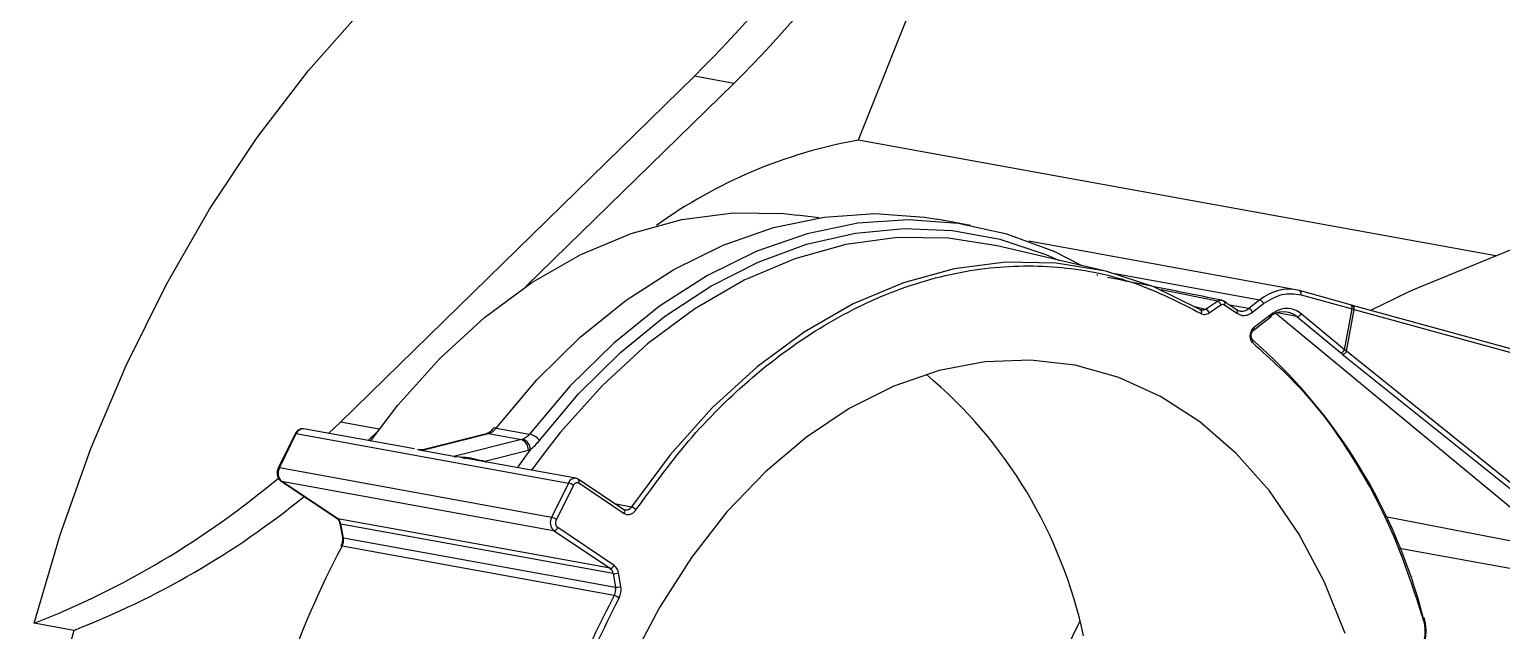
# Model space of a CAD drawing. Header units: inches. Extents: x 0 to 34.2, y 0 to 22.
# Drawn here: x 7.1742 to 7.3278, y 11.2388 to 11.3015 of the extents above; entities that cross this region are included whole.
import ezdxf

# ---------------------------------------------------------------- set-up
doc = ezdxf.new("R2010")
doc.units = ezdxf.units.IN
doc.header["$MEASUREMENT"] = 0

msp = doc.modelspace()

# ---------------------------------------------------------------- linework, layer by layer
at = {"color": 7, "linetype": 'Continuous', "lineweight": 25}
for p, q in [((7.273800823912966, 11.32288447154818), (7.260656839130104, 11.28993262782338)), ((7.382530979691222, 11.30060961724959), (7.319057564008529, 11.2745280925522)), ((7.206651098045054, 11.26054488489631), (7.243578066680375, 11.29659306537421)), ((7.24769612483085, 11.29584536925194), (7.226003296455347, 11.27466878689877)), ((7.24769612483085, 11.29584536925194), (7.243578066680375, 11.29659306537421)), ((7.3271609205774, 11.2778577998353), (7.260656839130104, 11.28993262782338)), ((7.256564295806897, 11.28182386853985), (7.254304748811446, 11.28211923844395)), ((7.272364997133194, 11.28104341130313), (7.26887102936706, 11.28167779431918)), ((7.306297382296868, 11.27432950978702), (7.278444147092679, 11.27938668848468)), ((7.286156731503438, 11.27633602627549), (7.275132342380106, 11.27890840112866)), ((7.285537257074012, 11.27593225851982), (7.285652046045777, 11.27584824124181)), ((7.287409376782578, 11.27601951564057), (7.302550536302295, 11.27327040772485)), ((7.298115621449805, 11.27314785422793), (7.292264062232442, 11.27431483067176)), ((7.296881143520651, 11.27231404064782), (7.298115621449805, 11.27314785422793)), ((7.298804869516824, 11.27314053008741), (7.298550515541487, 11.27324842002439)), ((7.302550536302295, 11.27327040772485), (7.301388589126714, 11.27236980499581)), ((7.301779619379476, 11.27198269987122), (7.302941566555057, 11.27288330260017)), ((7.30665707619497, 11.27424694148559), (7.306674630000619, 11.27424291378257)), ((7.311993252242861, 11.27276189065185), (7.306674630000619, 11.27424291378257)), ((7.30684277945334, 11.27381100967293), (7.312161401695393, 11.27232998654222)), ((7.295749590185043, 11.27258248124407), (7.296881153587058, 11.27231404729945)), ((7.296428578560955, 11.27221788284566), (7.296349321311973, 11.27224659342457)), ((7.297245963230202, 11.2719168820817), (7.298480441156793, 11.27275069565979)), ((7.298852101239313, 11.27276579595963), (7.300152382151095, 11.27187983211394)), ((7.301388589126714, 11.27236980499581), (7.299386766587336, 11.27273326633983)), ((7.300152382151095, 11.27187983211394), (7.300655565580941, 11.27166496925249)), ((7.301862457824138, 11.27009021118562), (7.303682026780824, 11.27150052380774)), ((7.303713606234132, 11.27176413867406), (7.301894037277446, 11.27035382605203)), ((7.334106416829887, 11.24713310694599), (7.304213982235942, 11.27186320552958)), ((7.306406108650498, 11.27154191300913), (7.304350985672603, 11.27191505185883)), ((7.306406108650498, 11.27154191300913), (7.310946564464776, 11.26778558063164)), ((7.311389663290419, 11.26807951160433), (7.306849207475969, 11.27183584398172)), ((7.311389663290419, 11.26807951160433), (7.312161401695393, 11.27232998654222)), ((7.311580714978654, 11.26791721995355), (7.312371197556474, 11.27227093147551)), ((7.312196168329135, 11.27270492525542), (7.311975698437227, 11.27276591835487)), ((7.312212464778707, 11.27270124544828), (7.311993257065814, 11.27276188930874)), ((7.312161401695393, 11.27232998654222), (7.312371197556474, 11.27227093147551)), ((7.35709802138572, 11.2603619303481), (7.31221246035815, 11.27270124666359)), ((7.312371197556474, 11.27227093147551), (7.357256758584044, 11.2599316151601)), ((7.310946564464776, 11.26778558063164), (7.311148290184011, 11.26762135094812)), ((7.311148290184011, 11.26762135094812), (7.337474973939591, 11.24652149414294)), ((7.311580714978654, 11.26791721995355), (7.311389663290419, 11.26807951160433)), ((7.337907398734047, 11.24681736314837), (7.311580714978654, 11.26791721995355)), ((7.205419923830603, 11.25936101038123), (7.206651098045054, 11.26054488489631)), ((7.210706280765894, 11.2598086047651), (7.206651098045054, 11.26054488489631)), ((7.201926762817412, 11.25932154526635), (7.200171507174589, 11.25574175491873)), ((7.200296292472031, 11.25575851600204), (7.202051548114668, 11.25933830634967)), ((7.202051548114668, 11.25933830634967), (7.230438695632896, 11.25418418774684)), ((7.214370331867375, 11.25773592760262), (7.202806937059129, 11.25983543789183)), ((7.210511200256433, 11.2595461677094), (7.209537981981265, 11.25861331425895)), ((7.21506313803471, 11.25756141847219), (7.222094435846814, 11.25933244084104)), ((7.221896659623962, 11.25932686097258), (7.215261013499357, 11.25765549417344)), ((7.222001236321578, 11.25937950205634), (7.221898584893624, 11.25933284763201)), ((7.222094435846814, 11.25933244084104), (7.225526150972254, 11.25870936073906)), ((7.222887081770854, 11.25992047991508), (7.226381049536989, 11.25928609689894)), ((7.214863020892674, 11.2576464724116), (7.214693091035717, 11.257632519713)), ((7.21506313803471, 11.25756141847219), (7.214863020892674, 11.2576464724116)), ((7.215272547163966, 11.2576110313672), (7.21506313803471, 11.25756141847219)), ((7.218494853160322, 11.25693833837031), (7.21506313803471, 11.25756141847219)), ((7.225526150972254, 11.25870936073906), (7.218494853160322, 11.25693833837031)), ((7.221713305583507, 11.25647328680543), (7.226256886075672, 11.25761771033886)), ((7.219138064729063, 11.25687027314927), (7.218494853160322, 11.25693833837031)), ((7.218494853160322, 11.25693833837031), (7.21971698694655, 11.25689807353112)), ((7.219701024902978, 11.25672325311305), (7.219138064729063, 11.25687027314927)), ((7.231194084577341, 11.25468131928892), (7.219630689772925, 11.2567808295774)), ((7.221687759125744, 11.25640733733365), (7.221713305583507, 11.25647328680543)), ((7.221713305583507, 11.25647328680543), (7.221858261648511, 11.25637638000605)), ((7.227799762477226, 11.25716919213318), (7.226594714546076, 11.2555164049073)), ((7.228683439990072, 11.25060439739922), (7.200296292472031, 11.25575851600204)), ((7.20042994151344, 11.25441338489841), (7.206313815931124, 11.25047986588528)), ((7.200500887980755, 11.25438507062354), (7.228888035498968, 11.24923095202063)), ((7.206384762398439, 11.25045155161032), (7.200500887980755, 11.25438507062354)), ((7.236207186623377, 11.25139995345587), (7.231461578195675, 11.25457251283665)), ((7.230438695632896, 11.25418418774684), (7.228683439990072, 11.25060439739922)), ((7.229189283521139, 11.25036318978833), (7.230944539163776, 11.25394298013587)), ((7.231515700821254, 11.25419296375474), (7.236261310189499, 11.2510204037451)), ((7.235232497669405, 11.25205155769825), (7.23701626978029, 11.2517004145378)), ((7.236338960337047, 11.2513467082447), (7.236214652764874, 11.25139468196391)), ((7.234771909916479, 11.24529743300749), (7.206384762398439, 11.25045155161032)), ((7.206594857778217, 11.24996788572378), (7.206852705024414, 11.24854747673988)), ((7.235093940972309, 11.24474682816824), (7.206706793453893, 11.24990094677115)), ((7.20696464070009, 11.24848053778725), (7.206706793453893, 11.24990094677115)), ((7.315660368268246, 11.25070297120805), (7.334106416829887, 11.24713310694599)), ((7.20696464070009, 11.24848053778725), (7.235351788218131, 11.24332641918433)), ((7.228888035498968, 11.24923095202063), (7.234771909916479, 11.24529743300749)), ((7.23519591524406, 11.24560560354801), (7.229312040826376, 11.24953912256114)), ((7.23521193643, 11.24246005113788), (7.206824788911772, 11.2476141697407)), ((7.317097317987497, 11.24741350036703), (7.334921966279984, 11.24417716422953)), ((7.235093940972309, 11.24474682816824), (7.235351788218131, 11.24332641918433)), ((7.235904605967987, 11.24341434778922), (7.235646758721789, 11.24483475677303)), ((7.178835938751404, 11.23883104384592), (7.174717880600742, 11.2395787399682))]:
    msp.add_line(p, q, dxfattribs=at)
at = {"color": 7, "linetype": 'Continuous', "lineweight": 25, "flags": 128}
for points in [[(7.174717880600742, 11.2395787399682), (7.177411477806307, 11.24879216249059), (7.180608487804503, 11.25776879752183), (7.184288561330427, 11.26645150794717), (7.18842827437419, 11.27478502750933), (7.193001277279117, 11.28271631258328), (7.197978462456828, 11.29019487980375), (7.20332814966202, 11.29717312739673), (7.209016287639698, 11.30360663816885), (7.215006670863743, 11.30945446222741), (7.221261169989204, 11.31467937762963), (7.227739974549396, 11.31924812730442), (7.234401846351523, 11.32313163073623), (7.241204381964409, 11.32630516906548), (7.24810428261743, 11.32874854242634), (7.255057629802767, 11.33044619852072), (7.262020164820661, 11.33138733161005), (7.268947570490027, 11.33156595129498)], [(7.209797992348663, 11.25856610542018), (7.212641839860163, 11.26228927026193), (7.217019342996598, 11.2671707787078), (7.221693528500075, 11.27144796193539), (7.226612138519131, 11.2750730006174), (7.231720182512352, 11.27800536646639), (7.23696055204768, 11.28021227534504), (7.242274659280699, 11.2816690537962), (7.247603091972, 11.28235941489396), (7.2528862777226, 11.28227564033369), (7.254304748728988, 11.28211923845476)], [(7.222887081770854, 11.25992047991508), (7.227124916072994, 11.26493908390521), (7.231661853439123, 11.26939769819458), (7.236450917716593, 11.27325015759974), (7.241442522191656, 11.27645657315874), (7.246584983017536, 11.27898374514805), (7.251825054357848, 11.28080550683707), (7.257108479701821, 11.28190299542285), (7.262380553644214, 11.28226484733852), (7.267586688314548, 11.28188731591315), (7.26887102936706, 11.28167779431918)], [(7.283937571152403, 11.27685383385811), (7.28108072799038, 11.27830297131433), (7.276166946353114, 11.2801399271497), (7.271080656080494, 11.28125293289709), (7.265874521410348, 11.28163046432237), (7.260602447467767, 11.2812686124067), (7.255319022123982, 11.28017112382093), (7.250078950783671, 11.2783493621319), (7.244936489957791, 11.27582219014269), (7.239944885482915, 11.2726157745836), (7.235155821205429, 11.26876331517844), (7.230618883839316, 11.26430470088907), (7.226381049536989, 11.25928609689894)], [(7.227411492064608, 11.2586315732461), (7.231495890385312, 11.2634793970182), (7.235862761193667, 11.26780149344507), (7.240469096230813, 11.2715552952405), (7.245269528813524, 11.27470383211509), (7.250216780637911, 11.27721609488782), (7.255262127412448, 11.27906734088802), (7.260355878733006, 11.28023933763988), (7.265447867469662, 11.28072054242989), (7.270487943852654, 11.28050621598788), (7.275426469384225, 11.27959846916347), (7.280214805716131, 11.2780062421364), (7.281621474984438, 11.27739425995099)], [(7.275132342380106, 11.27890840112866), (7.270067960334592, 11.27971082789071), (7.26474659489072, 11.279771859965), (7.259381479254961, 11.2790545495344), (7.254032448643641, 11.27756689650551), (7.248759158881533, 11.27532549214048), (7.243620421083083, 11.27235533402055), (7.23867354575335, 11.26868954725678), (7.23397370362326, 11.26436901505791), (7.229573310351433, 11.25944192277407), (7.227799762477226, 11.25716919213318)], [(7.296286476615514, 11.27227438599208), (7.291488118613161, 11.27464047723328), (7.286471460104396, 11.27626106884609), (7.281292587822311, 11.27711804245763), (7.276009402066038, 11.2772018170191), (7.270680969369609, 11.27651145592262), (7.265366862132369, 11.27505467747274), (7.260126492593383, 11.27284776859538), (7.255018448597223, 11.26991540274775), (7.250099838575964, 11.26629036406712), (7.245425653071205, 11.26201318084081), (7.241048149934411, 11.25713167239623), (7.237016270079329, 11.25170041447559)], [(7.319057564008529, 11.2745280925522), (7.318067378497227, 11.27410908314492), (7.314100042644147, 11.27218233870373)], [(7.300032558749608, 11.27228408174745), (7.300083145378388, 11.2722675473089), (7.300125842449934, 11.27223802880123), (7.300159009145078, 11.27219666060063), (7.300181370889676, 11.27214503245919), (7.300192068337087, 11.27208512841146), (7.300190690391924, 11.2720192505295), (7.300177290007429, 11.27194993045576), (7.300152382151095, 11.27187983211394)], [(7.300531444892458, 11.27209385625427), (7.300522179850358, 11.27209482434805), (7.300451877627946, 11.27210502948024)], [(7.311458160966752, 11.23849338374957), (7.30926476592935, 11.24391183717302), (7.306615004139602, 11.24888670249686), (7.303541525291039, 11.25335668069115), (7.300082200010746, 11.2572666938173), (7.296279653229196, 11.26056856368419), (7.29218073896342, 11.26322160548786), (7.287835962997054, 11.26519312911963), (7.283298860558497, 11.26645884196472), (7.278625336674309, 11.26700314823024), (7.273872977321679, 11.26681934111215), (7.269100339868367, 11.26590968543533), (7.264366231543858, 11.26428538974658), (7.259728984831225, 11.2619664682056), (7.255245738709684, 11.25898149397625), (7.250971734601892, 11.25536724715463), (7.246959635703478, 11.25116826157418), (7.243258878080604, 11.24643627607136), (7.239915061531068, 11.24122959697265), (7.236969387714665, 11.23561237965852)], [(7.222094435846814, 11.25933244084104), (7.221961389946199, 11.25933817092611), (7.221896659623962, 11.25932686097258)], [(7.222004909464798, 11.25936245421951), (7.222107745384459, 11.2593852994623), (7.22223939857573, 11.25937912090504)], [(7.200430070424345, 11.254413298799), (7.200450200416163, 11.25440167437063), (7.200500887980755, 11.25438507062354)], [(7.206313815931124, 11.25047986588528), (7.206334074833659, 11.2504681553574), (7.206384762398439, 11.25045155161032)], [(7.283757731142839, 11.23977437140988), (7.281323656747364, 11.23483727904844), (7.278381017380039, 11.22777246087997)], [(7.319589537332956, 11.24016308228446), (7.319637944189737, 11.24014987458203), (7.319674185406469, 11.24013020814296), (7.319696868253439, 11.24010483873738), (7.319705121041641, 11.24007474129744), (7.319698626620892, 11.24004107245082), (7.319677634568529, 11.24000512607241), (7.319642951596806, 11.23996828356137), (7.319595910553161, 11.23993196075475)]]:
    msp.add_lwpolyline(points, dxfattribs=at)
at = {"color": 7, "linetype": 'Continuous', "lineweight": 25}
for centre, radius, start, end in [((7.148479761793653, 11.39226586893733), 0.1348961561124749, 314.8274568394593, 333.2579105971005), ((7.152597819944315, 11.39151817281505), 0.1348961561124556, 314.8274568394593, 333.2579105971005), ((7.269861081166685, 11.23880483245168), 0.0519496826847151, 100.2053184711761, 125.6225537640451), ((7.305561883613603, 11.26972974792788), 0.004648062438008899, 76.37162320637935, 130.3813157329539), ((7.297923796699568, 11.27260551259024), 0.0005752661779710527, 14.61812465020324, 70.52145934599619), ((7.276121016423307, 11.2385953231573), 0.04131215694876496, 54.63370272653898, 56.82806332356984), ((7.30237116871041, 11.27269817124737), 0.0005996893521984894, 17.98163214542488, 72.5963942049633), ((7.306524235049168, 11.2739356776971), 0.0003420711235538807, 338.6262247499234, 63.9178174186923), ((7.296689318772072, 11.27177169901141), 0.0005752661779523802, 14.61812465515871, 70.52145934641078), ((7.300618088579724, 11.27329391911431), 0.001203186600918963, 265.8704508251316, 309.8204034862088), ((7.301209221534814, 11.27179756851842), 0.0005996893521931385, 17.98163214519241, 72.5963942049633), ((7.305019265581882, 11.26982880453907), 0.002204103973647037, 51.00817810310709, 131.6118588472501), ((7.303514425177226, 11.27165430040375), 0.0002274588731857369, 317.4632240337794, 28.87451162520944), ((7.306411253243021, 11.27201510720417), 0.0004732221604091906, 269.3771017673844, 337.7397559580706), ((7.311842857291409, 11.27245465456648), 0.0003420711235516107, 338.6262247494638, 63.91781741892081), ((7.31205640818566, 11.27239924567019), 0.0003399365831405388, 337.8232470593168, 62.67336451913106), ((7.30169611368948, 11.27024415101447), 0.000226279385974586, 316.6762032112529, 28.99207197218343), ((7.263956900147523, 11.22590218084638), 0.05743138192681384, 14.37764763214346, 48.95079852768195), ((7.301532459679732, 11.26898163821623), 0.0002958616750372405, 326.6911974806953, 41.59398717514961), ((7.310951709057471, 11.26825877482677), 0.0004732221604082136, 269.3771017671801, 337.7397559580706), ((7.311138105125086, 11.26810017470176), 0.0004789320645568419, 271.2185546587591, 337.5420281444902), ((7.236261798075358, 11.22798968701842), 0.04898306216818846, 12.08932489800649, 50.00912103115238), ((7.202002643884096, 11.25922950531494), 0.0001192865831891949, 65.79688645329504, 129.5034045086627), ((7.202768119428831, 11.25907195041843), 0.0007644736296015999, 87.08944411348712, 159.6094519097651), ((7.221801879640808, 11.26048938776847), 0.001193363032144464, 284.1908598052738, 291.5077364645165), ((7.222782100477983, 11.25960564345743), 0.0003318780904028765, 71.55918665289077, 132.0924065822999), ((7.225866998515722, 11.25733841092084), 0.00201438058022853, 39.93851954878403, 75.21511966117076), ((7.289354995862007, 11.21096962656713), 0.07833619436078947, 143.3889607357667, 145.10230405852), ((7.225233594766608, 11.25986630766623), 0.001193363031819277, 284.190859804843, 291.5077364656349), ((7.225133102761257, 11.25765586291695), 0.001124430770429207, 358.055548259807, 69.54001958557896), ((7.225261987569592, 11.25761232943269), 0.00121468509934215, 3.55889642584915, 70.31695629649634), ((7.225818051767195, 11.25935313072942), 0.001790044547580213, 284.190859804843, 291.5077364662756), ((7.22104833933841, 11.2564491219634), 0.001405011281533862, 161.3651385797008, 166.7261817673281), ((7.14157182261573, 11.32435813885457), 0.09102860888478291, 291.3539232476482, 310.0779340747121), ((7.201262527870916, 11.25520048992122), 0.001115797451775825, 149.9924483964933, 226.9530906115062), ((7.200247475290029, 11.25565116221808), 0.0001179319811705588, 65.54719614431623, 130.2987589565435), ((7.231127855195528, 11.25395794754803), 0.0007253451111637876, 83.86754292502727, 161.8258087575153), ((7.231243207897433, 11.25434773580388), 0.0003133796111198678, 330.4040500005835, 45.83387788100407), ((7.230156208783227, 11.25294076288565), 0.00127510948762639, 51.81189393781478, 77.20054104780019), ((7.146685566256687, 11.32183983201887), 0.08901744416400553, 291.1720272178345, 309.129628241765), ((7.235988801766156, 11.25117517806032), 0.000313394207781676, 330.4050892568291, 45.82616139074638), ((7.20588790664414, 11.24979148144383), 0.0008261708451184471, 7.613920137992609, 53.03006323490241), ((7.206702461375794, 11.25002095390164), 0.0001200852958275134, 206.4324912931716, 272.0673943276676), ((7.229649675389331, 11.2500463713183), 0.001115797451777846, 149.9924483964933, 226.9530906112233), ((7.22840095314059, 11.24936097253812), 0.001275109487616638, 51.81189393774736, 77.20054104780019), ((7.205631108133663, 11.24825132903), 0.001353087491533778, 331.9077279423438, 9.752752432400067), ((7.206960157079117, 11.24860009944732), 0.0001196456995630022, 206.0924694554385, 272.1476135320472), ((7.228888281689927, 11.24967638854215), 0.0004454365895527147, 269.9683328676746, 342.0515888568971), ((7.282341414724738, 11.20698409344775), 0.08575292341227357, 151.7184942721604, 161.6334891697619), ((7.206777228720655, 11.24750475500845), 0.0001193044652809386, 66.50646900304436, 131.3310643373617), ((7.234772156107423, 11.24574286952901), 0.0004454365895532499, 269.9683328676746, 342.0515888568971), ((7.23427505416218, 11.24463736284091), 0.0008261708451201646, 7.613920138202929, 53.03006323490241), ((7.235216861540156, 11.24575579197862), 0.001016423846938649, 263.0539697646981, 295.0210184349045), ((7.311957735140805, 11.20128000408695), 0.08709600389737067, 151.7830066859113, 164.7552436426624), ((7.234018255652064, 11.24309721042718), 0.001353087491517055, 331.9077279420195, 9.752752432602684), ((7.234953149522116, 11.24135622317119), 0.001133757841720294, 48.20152342176291, 76.80558944534117), ((7.235474708786166, 11.24433538299472), 0.00101642384692698, 263.0539697646981, 295.0210184351309), ((7.343241315377631, 11.19584220777584), 0.1699328334674622, 165.3463455234146, 174.0720228018618)]:
    msp.add_arc(centre, radius, start, end, dxfattribs=at)
for points, knots in [([(7.237479511962028, 11.25140413879343), (7.239382961166192, 11.25400913758393), (7.243263422714962, 11.25931981129102), (7.250098153677521, 11.26588894836858), (7.257617600490048, 11.27122110581677), (7.265640058472396, 11.27492272073021), (7.273836820467652, 11.27685114893947), (7.281873752973433, 11.27691894824114), (7.289506321101546, 11.27537172453946), (7.294140328810752, 11.27301660782919), (7.29641340848817, 11.27186137282139)], [0, 0, 0, 0, 0.119470067896948, 0.2435573293522551, 0.3709255645815972, 0.4999999999999926, 0.6290744354183904, 0.756442670647729, 0.8805299321030374, 0.9999999999999999, 0.9999999999999999, 0.9999999999999999, 0.9999999999999999]), ([(7.298573578745343, 11.27324090964774), (7.296593765597375, 11.27363608028142), (7.29262658839817, 11.27442792870884), (7.288657609433121, 11.27521851501992), (7.286669342784309, 11.27561456055438)], [0, 0, 0, 0, 0.4990483279494332, 1, 1, 1, 1]), ([(7.298115698693443, 11.27314790646012), (7.298166047683607, 11.27317672393548), (7.298268043035687, 11.27323510144316), (7.298396808511369, 11.27326593415773), (7.298468558305857, 11.27325479959452), (7.298488550078027, 11.27325169715143)], [0, 0, 0, 0, 0.4128861782132665, 0.8364114364292949, 1, 1, 1, 1]), ([(7.298480441156793, 11.27275069565979), (7.2985112998743, 11.27276839559252), (7.298573100966205, 11.27280384344183), (7.298670256745559, 11.27282042872575), (7.298765962249949, 11.27281198058738), (7.298823303423107, 11.27278123631288), (7.298852101239313, 11.27276579595963)], [0, 0, 0, 0, 0.2496403822643467, 0.4999575332670539, 0.7488692618934033, 0.9999999999999999, 0.9999999999999999, 0.9999999999999999, 0.9999999999999999]), ([(7.298488550078027, 11.27325169715143), (7.298520935561614, 11.27324990786337), (7.298604763145382, 11.27324527641489), (7.298679336722777, 11.27320168681055), (7.298725099958154, 11.27317493737204)], [0, 0, 0, 0, 0.3863344519269029, 0.9999999999999999, 0.9999999999999999, 0.9999999999999999, 0.9999999999999999]), ([(7.29688114633204, 11.27231404256364), (7.296832033025769, 11.27228532362809), (7.296734386404416, 11.27222822490596), (7.296579781364776, 11.27219866971619), (7.296426881192961, 11.27220844062871), (7.296333522248102, 11.27225230775772), (7.296286485332744, 11.27227440927608)], [0, 0, 0, 0, 0.2509656740209054, 0.4989676309097982, 0.7475655150442397, 1, 1, 1, 1]), ([(7.29641340848817, 11.27186137282139), (7.296478424655894, 11.27183054940859), (7.296608572802385, 11.27176884767805), (7.296822157680771, 11.27175601056687), (7.297039116920086, 11.27179689838822), (7.297176791918011, 11.27187675842892), (7.297245963230202, 11.2719168820817)], [0, 0, 0, 0, 0.2497608678842629, 0.4999666273568052, 0.7487709092541784, 1, 1, 1, 1]), ([(7.300516052847498, 11.2720963297879), (7.300515563118101, 11.27209627702708), (7.300367086633338, 11.27208028098627), (7.300238463455927, 11.2721756144479), (7.300110264524323, 11.27227063346511)], [0, 0, 0, 0, 0.00329836376839246, 0.9999999999999999, 0.9999999999999999, 0.9999999999999999, 0.9999999999999999]), ([(7.306849207475969, 11.27183584398172), (7.306618683491579, 11.27199251578738), (7.306149475588993, 11.27231140516263), (7.305329346333406, 11.27242702052267), (7.304488634564594, 11.2722734248496), (7.303968936342707, 11.27193192104979), (7.303713606234132, 11.27176413867406)], [0, 0, 0, 0, 0.2456522822629137, 0.4999999999999621, 0.7543477177369342, 1, 1, 1, 1]), ([(7.301894037277446, 11.27035382605203), (7.301844210452093, 11.27030898770864), (7.30174467219559, 11.27021941486305), (7.301629196520337, 11.27002769692957), (7.301546910729415, 11.26981102138125), (7.301508597622957, 11.2695781048469), (7.301512187173798, 11.26934595612191), (7.30156237896295, 11.26913292986606), (7.30164961483535, 11.26894611316551), (7.301736252613648, 11.26886157668597), (7.301779718087315, 11.26881916541667)], [0, 0, 0, 0, 0.1251348651234588, 0.2499799303142587, 0.3747043448543095, 0.4999899273215672, 0.6247145412559006, 0.7500002829438781, 0.8745771601757135, 1, 1, 1, 1]), ([(7.301647894763385, 11.2696872747993), (7.301662987031455, 11.26974864017522), (7.30168403735161, 11.26983423107471), (7.301736140132913, 11.2699401165449), (7.301783914924823, 11.27001346582264), (7.301831951718541, 11.2700670708554), (7.301855328497084, 11.27008314171363), (7.301861909763016, 11.27008766614344)], [0, 0, 0, 0, 0.3454030690758818, 0.4817596072476513, 0.6976534655133992, 0.9148803604956783, 1, 1, 1, 1]), ([(7.301753920871831, 11.26917976694949), (7.301752081957743, 11.26918066994997), (7.301740606062501, 11.26918630519878), (7.301698018874334, 11.26924040079814), (7.301660111564977, 11.26933415677541), (7.301639030365269, 11.26943394372568), (7.301630073944829, 11.26954956039494), (7.301641378553009, 11.26963691930932), (7.301647894763385, 11.2696872747993)], [0, 0, 0, 0, 0.0482144203592829, 0.3008860427750374, 0.4914408467714316, 0.6359996487864235, 0.7901826484566895, 1, 1, 1, 1]), ([(7.301779718087315, 11.26881916541667), (7.303723468564477, 11.26705837454164), (7.307632269211013, 11.26351749797767), (7.312548361945864, 11.25662328849867), (7.316703365149994, 11.24880960764668), (7.318635237781833, 11.24288040665765), (7.319595910553161, 11.23993196075475)], [0, 0, 0, 0, 0.2486377092188446, 0.499999999999989, 0.7513622907811366, 1, 1, 1, 1]), ([(7.202803233032478, 11.25982244366569), (7.202752272744444, 11.25983342782409), (7.202608109825857, 11.25986450120286), (7.202362926466997, 11.25979028080816), (7.202144837906292, 11.25963584607269), (7.202001360631365, 11.25946773760976), (7.201951230851273, 11.25935864600912), (7.201932412363449, 11.25931769352618)], [0, 0, 0, 0, 0.1456525345128979, 0.4120403409146915, 0.6859903367190547, 0.8821222231114716, 1, 1, 1, 1]), ([(7.222557842287618, 11.25984961881452), (7.222457929294241, 11.25972650488561), (7.222292340060021, 11.25952246394415), (7.222112646137129, 11.25942893066228), (7.222041375674156, 11.25939183335719)], [0, 0, 0, 0, 0.603378557475194, 0.9999999999999999, 0.9999999999999999, 0.9999999999999999, 0.9999999999999999]), ([(7.22223939857573, 11.25937912090504), (7.222356380462249, 11.25944022247953), (7.222591138676093, 11.25956284057849), (7.222788211768774, 11.25980099815447), (7.222887081770854, 11.25992047991508)], [0, 0, 0, 0, 0.4983079580369032, 1, 1, 1, 1]), ([(7.226381049536989, 11.25928609689894), (7.226274195695503, 11.25916898364954), (7.226059705444654, 11.2589338994457), (7.225800958961265, 11.25881547104604), (7.225671113701342, 11.25875604080307)], [0, 0, 0, 0, 0.4981757494870768, 1, 1, 1, 1]), ([(7.21528241335379, 11.25766055160837), (7.215214121743148, 11.25764639346076), (7.215075356043088, 11.25761762469625), (7.214935037428526, 11.25763645501542), (7.214863774670051, 11.25764601825463)], [0, 0, 0, 0, 0.4921361026593433, 1, 1, 1, 1]), ([(7.226474330169406, 11.25768773043482), (7.22663667340353, 11.25782156060449), (7.226969903397296, 11.2580962639316), (7.227261801232252, 11.25845011275404), (7.227411492064608, 11.2586315732461)], [0, 0, 0, 0, 0.4871807377218231, 1, 1, 1, 1]), ([(7.21971698694655, 11.25689807353112), (7.220045734835796, 11.25682939427925), (7.220783583916454, 11.25667524903759), (7.221381686810677, 11.25654532392146), (7.221713305583507, 11.25647328680543)], [0, 0, 0, 0, 0.4455489583715498, 0.9999999999999999, 0.9999999999999999, 0.9999999999999999, 0.9999999999999999]), ([(7.20006839214132, 11.25542648472413), (7.200056351155802, 11.25529095279715), (7.200039598002278, 11.25510238125936), (7.200102033824018, 11.25484271111889), (7.200192918344185, 11.25464802326077), (7.20031153118848, 11.25448851015518), (7.200409383976663, 11.25443610894918), (7.200435246071624, 11.254422259523)], [0, 0, 0, 0, 0.3424528201574431, 0.4764696873589034, 0.6944799956403147, 0.9192523024036715, 1, 1, 1, 1]), ([(7.200177156720813, 11.25573790317855), (7.200158774030675, 11.25570418525314), (7.200106325094125, 11.25560798228573), (7.200083328633058, 11.25549795126271), (7.20006839214132, 11.25542648472413)], [0, 0, 0, 0, 0.350487374716236, 1, 1, 1, 1]), ([(7.231456258952268, 11.25456364683668), (7.23140935086098, 11.25459874369782), (7.231333645072396, 11.25465538713581), (7.231240863148455, 11.25466307272972), (7.231205569865769, 11.25466599624998)], [0, 0, 0, 0, 0.6196103617704988, 1, 1, 1, 1]), ([(7.230944539163776, 11.25394298013587), (7.23098060816447, 11.25400370689342), (7.231052575707367, 11.25412487342019), (7.231206021222722, 11.25422728313041), (7.231369757103538, 11.25426464902983), (7.231466771664788, 11.2542169969923), (7.231515700821254, 11.25419296375474)], [0, 0, 0, 0, 0.250533405338995, 0.4998828160031507, 0.7477666075908617, 0.9999999999999999, 0.9999999999999999, 0.9999999999999999, 0.9999999999999999]), ([(7.236449891119763, 11.25135188077055), (7.236418612400365, 11.25134728319727), (7.236307511432215, 11.25133095277006), (7.236207846233492, 11.25138758174253), (7.236136240194188, 11.25142826772387)], [0, 0, 0, 0, 0.2815341747587722, 1, 1, 1, 1]), ([(7.236261310189499, 11.2510204037451), (7.236360903539415, 11.25097033103252), (7.236559466184326, 11.25087049936446), (7.236895243808674, 11.25091131621568), (7.237219978250535, 11.25107987256885), (7.237392963676118, 11.25129600376263), (7.237479511962028, 11.25140413879343)], [0, 0, 0, 0, 0.2509763442980477, 0.5003800641625529, 0.7500295251209236, 0.9999999999999999, 0.9999999999999999, 0.9999999999999999, 0.9999999999999999]), ([(7.237016277064258, 11.2517004251705), (7.236954204550067, 11.25162434547456), (7.236830030411792, 11.25147215040399), (7.236624949561432, 11.25135473494911), (7.236497940045116, 11.2513526641673), (7.236449891119763, 11.25135188077055)], [0, 0, 0, 0, 0.3832486403771341, 0.7666770103509194, 1, 1, 1, 1]), ([(7.206313221243723, 11.25047516277735), (7.206358896196452, 11.25043978568523), (7.206443215884701, 11.25037447668782), (7.206537846153855, 11.25018343833244), (7.206585023368941, 11.25004577711959), (7.206592965154877, 11.24997342191376), (7.20659362531011, 11.24996740743964)], [0, 0, 0, 0, 0.3924886377250341, 0.7245660376290421, 0.9771047512539774, 0.9999999999999999, 0.9999999999999999, 0.9999999999999999, 0.9999999999999999]), ([(7.229312040826376, 11.24953912256114), (7.229287113544152, 11.24955866617327), (7.229238389208668, 11.24959686726982), (7.229180426053725, 11.24967929214242), (7.229138066318854, 11.24977796526936), (7.229112462388199, 11.24988943281828), (7.229103653954946, 11.25000968427769), (7.229114068599473, 11.25013131385211), (7.229141168816628, 11.25025251281862), (7.229173060843086, 11.25032587319557), (7.229189283521139, 11.25036318978833)], [0, 0, 0, 0, 0.128340526837161, 0.2508619603171672, 0.3730019017225401, 0.5002468690195613, 0.6237514084139638, 0.7501382259048508, 0.87290155187219, 1, 1, 1, 1]), ([(7.206851472556121, 11.24854699845583), (7.206860856397825, 11.2484856648588), (7.206885906422153, 11.24832193574597), (7.206863373146995, 11.24814277611121), (7.206849280929156, 11.24803073041015)], [0, 0, 0, 0, 0.3746041000733543, 1, 1, 1, 1]), ([(7.206849280929156, 11.24803073041015), (7.206819563787089, 11.24790763144819), (7.206781908024834, 11.24775164790004), (7.206711860337915, 11.24762241866456), (7.20669709282409, 11.24759517444567)], [0, 0, 0, 0, 0.7891791369477144, 1, 1, 1, 1]), ([(7.235708813464341, 11.24220143252407), (7.235753182526131, 11.24229466047986), (7.235841681220879, 11.24248061330483), (7.235914901436165, 11.2427919010026), (7.235943882630225, 11.24311026521851), (7.235917773336529, 11.24331240513327), (7.235904605967987, 11.24341434778922)], [0, 0, 0, 0, 0.2506567525416844, 0.499960884693535, 0.7478216236654742, 1, 1, 1, 1]), ([(7.319595910553161, 11.23993196075475), (7.319649264534371, 11.23970338690023), (7.319755938282885, 11.23924638576609), (7.319770097541817, 11.23849886050557), (7.319679949558403, 11.23774761311328), (7.319472978075557, 11.23702072215685), (7.319167793325954, 11.23634833787626), (7.318770848930743, 11.23576871284715), (7.318307063481152, 11.23528780362308), (7.317958833845737, 11.23508510228356), (7.317784540953766, 11.23498364795837)], [0, 0, 0, 0, 0.1250381174501307, 0.2499960530698117, 0.3749112450833785, 0.4999980741441403, 0.6249131722104384, 0.7499999172290479, 0.8748721160564206, 0.9999999999999999, 0.9999999999999999, 0.9999999999999999, 0.9999999999999999]), ([(7.319848710923016, 11.23933894180229), (7.319827546594308, 11.239528947987), (7.319798480069332, 11.23978989741517), (7.319711528429938, 11.24001894362186), (7.319687889246675, 11.24008121346827)], [0, 0, 0, 0, 0.728134129395301, 1, 1, 1, 1]), ([(7.319793825135112, 11.23782634697966), (7.319862440820947, 11.23833741290862), (7.319931836325768, 11.23885428711343), (7.319849634648706, 11.23933355610781), (7.319848710923016, 11.23933894180229)], [0, 0, 0, 0, 0.9887626895692494, 1, 1, 1, 1])]:
    msp.add_open_spline(points, degree=3, knots=knots, dxfattribs=at)
for points in [[(7.298725098665611, 11.27317493760749), (7.298758853795615, 11.27316300624415), (7.298826364055794, 11.27313914351754), (7.298882993180164, 11.27303958061972), (7.298897714908208, 11.27290928912016), (7.298867305795548, 11.27281362701308), (7.298852101239313, 11.27276579595963)], [(7.302941566555057, 11.27288330260017), (7.303582374415893, 11.27328360110101), (7.304863990137552, 11.27408419810277), (7.306183183014739, 11.27390207248285), (7.30684277945334, 11.27381100967293)], [(7.296286476615514, 11.27227438599208), (7.296318892117272, 11.27226115696269), (7.296383723120976, 11.27223469890393), (7.296438841279656, 11.27213386473), (7.296454666173149, 11.27200386502155), (7.296427161049772, 11.27190887022148), (7.29641340848817, 11.27186137282139)], [(7.300655565580941, 11.27166496925249), (7.300846929491967, 11.27165382775227), (7.301229657313643, 11.27163154475164), (7.301596298690985, 11.27186564816467), (7.301779619379476, 11.27198269987122)], [(7.23701626978029, 11.2517004145378), (7.237055019898208, 11.25168938415963), (7.237132520134027, 11.25166732340337), (7.237265968320418, 11.25159367848328), (7.237391426267, 11.25150173394339), (7.237450150063681, 11.25143667051009), (7.237479511962028, 11.25140413879343)], [(7.235646758721789, 11.24483475677303), (7.235602455901081, 11.24499897445235), (7.235513850259476, 11.24532740981089), (7.23530189358247, 11.24551287230224), (7.23519591524406, 11.24560560354801)], [(7.227748011814755, 11.22123823049795), (7.228757789643456, 11.2249184683071), (7.230777345300516, 11.23227894392522), (7.234064990743061, 11.23889393632443), (7.235708813464341, 11.24220143252407)]]:
    msp.add_open_spline(points, degree=3, dxfattribs=at)

doc.saveas('drawing.dxf')
